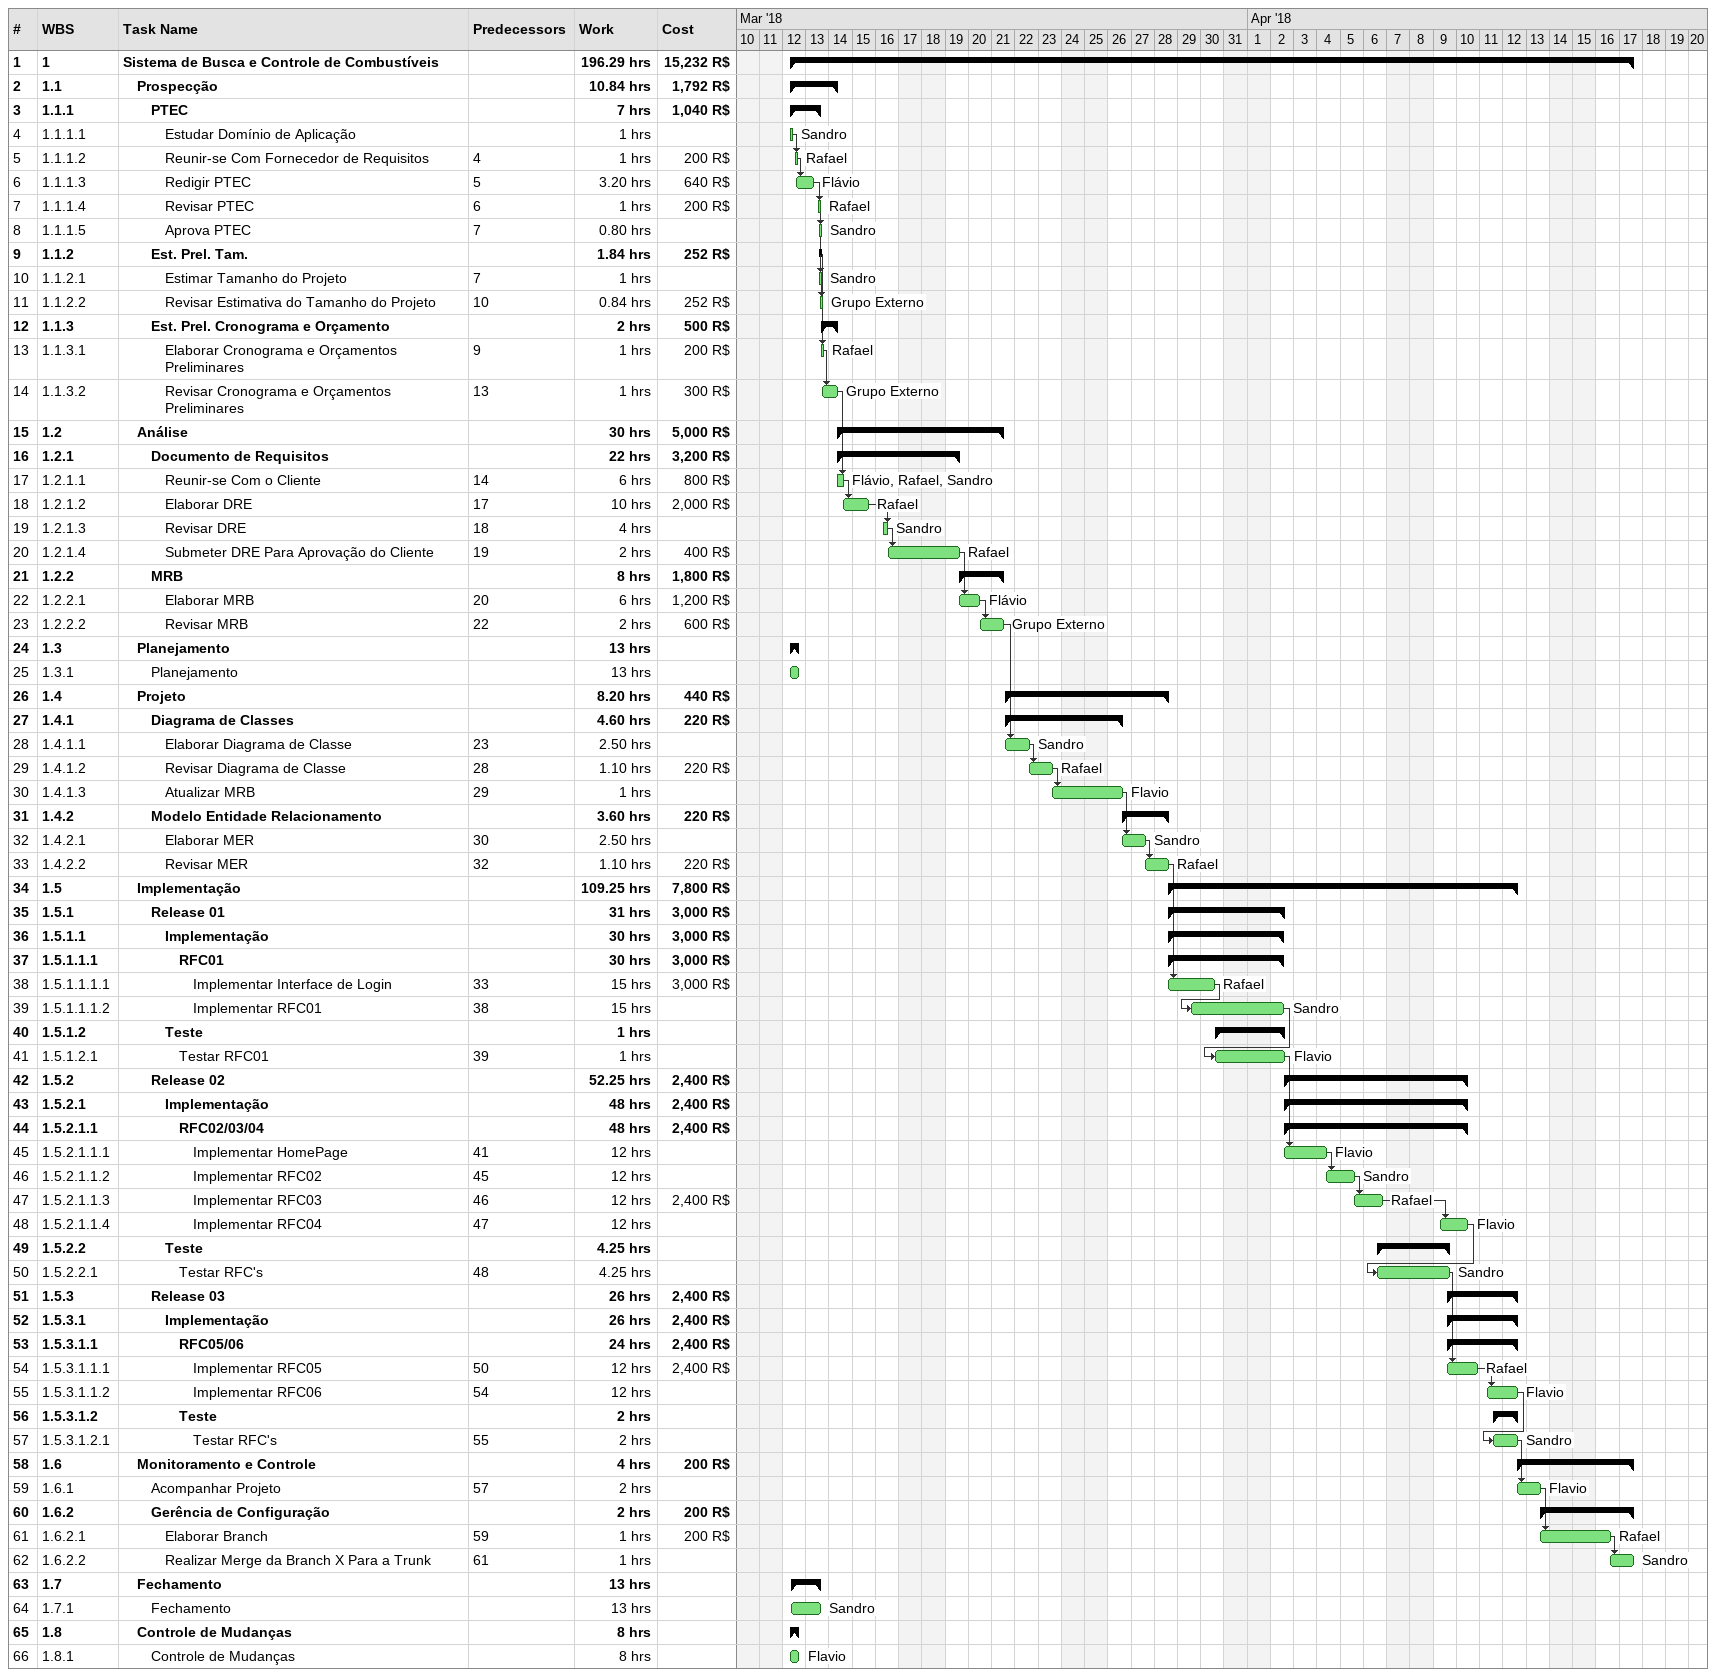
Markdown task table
| ID | WBS | Task | Start | Finish | Predecessors | Resources | Work (h) | Cost (R$) |
|---|---|---|---|---|---|---|---|---|
| 1 | 1 | **Sistema de Busca e Controle de Combustíveis** | 2018-03-12 | 2018-04-17 |  |  | 196.29 | 15232 |
| 2 | 1.1 | **Prospecção** | 2018-03-12 | 2018-03-14 |  |  | 10.84 | 1792 |
| 3 | 1.1.1 | **PTEC** | 2018-03-12 | 2018-03-13 |  |  | 7 | 1040 |
| 4 | 1.1.1.1 | Estudar Domínio de Aplicação | 2018-03-12 | 2018-03-12 |  | Sandro | 1 |  |
| 5 | 1.1.1.2 | Reunir-se Com Fornecedor de Requisitos | 2018-03-12 | 2018-03-12 | 4 | Rafael | 1 | 200 |
| 6 | 1.1.1.3 | Redigir PTEC | 2018-03-12 | 2018-03-13 | 5 | Flávio | 3.20 | 640 |
| 7 | 1.1.1.4 | Revisar PTEC | 2018-03-13 | 2018-03-13 | 6 | Rafael | 1 | 200 |
| 8 | 1.1.1.5 | Aprova PTEC | 2018-03-13 | 2018-03-13 | 7 | Sandro | 0.80 |  |
| 9 | 1.1.2 | **Est. Prel. Tam.** | 2018-03-13 | 2018-03-13 |  |  | 1.84 | 252 |
| 10 | 1.1.2.1 | Estimar Tamanho do Projeto | 2018-03-13 | 2018-03-13 | 7 | Sandro | 1 |  |
| 11 | 1.1.2.2 | Revisar Estimativa do Tamanho do Projeto | 2018-03-13 | 2018-03-13 | 10 | Grupo Externo | 0.84 | 252 |
| 12 | 1.1.3 | **Est. Prel. Cronograma e Orçamento** | 2018-03-13 | 2018-03-14 |  |  | 2 | 500 |
| 13 | 1.1.3.1 | Elaborar Cronograma e Orçamentos Preliminares | 2018-03-13 | 2018-03-13 | 9 | Rafael | 1 | 200 |
| 14 | 1.1.3.2 | Revisar Cronograma e Orçamentos Preliminares | 2018-03-13 | 2018-03-14 | 13 | Grupo Externo | 1 | 300 |
| 15 | 1.2 | **Análise** | 2018-03-14 | 2018-03-21 |  |  | 30 | 5000 |
| 16 | 1.2.1 | **Documento de Requisitos** | 2018-03-14 | 2018-03-19 |  |  | 22 | 3200 |
| 17 | 1.2.1.1 | Reunir-se Com o Cliente | 2018-03-14 | 2018-03-14 | 14 | Flávio, Rafael, Sandro | 6 | 800 |
| 18 | 1.2.1.2 | Elaborar DRE | 2018-03-14 | 2018-03-15 | 17 | Rafael | 10 | 2000 |
| 19 | 1.2.1.3 | Revisar DRE | 2018-03-16 | 2018-03-16 | 18 | Sandro | 4 |  |
| 20 | 1.2.1.4 | Submeter DRE Para Aprovação do Cliente | 2018-03-16 | 2018-03-19 | 19 | Rafael | 2 | 400 |
| 21 | 1.2.2 | **MRB** | 2018-03-19 | 2018-03-21 |  |  | 8 | 1800 |
| 22 | 1.2.2.1 | Elaborar MRB | 2018-03-19 | 2018-03-20 | 20 | Flávio | 6 | 1200 |
| 23 | 1.2.2.2 | Revisar MRB | 2018-03-20 | 2018-03-21 | 22 | Grupo Externo | 2 | 600 |
| 24 | 1.3 | **Planejamento** | 2018-03-12 | 2018-03-12 |  |  | 13 |  |
| 25 | 1.3.1 | Planejamento | 2018-03-12 | 2018-03-12 |  |  | 13 |  |
| 26 | 1.4 | **Projeto** | 2018-03-21 | 2018-03-28 |  |  | 8.20 | 440 |
| 27 | 1.4.1 | **Diagrama de Classes** | 2018-03-21 | 2018-03-26 |  |  | 4.60 | 220 |
| 28 | 1.4.1.1 | Elaborar Diagrama de Classe | 2018-03-21 | 2018-03-22 | 23 | Sandro | 2.50 |  |
| 29 | 1.4.1.2 | Revisar Diagrama de Classe | 2018-03-22 | 2018-03-23 | 28 | Rafael | 1.10 | 220 |
| 30 | 1.4.1.3 | Atualizar MRB | 2018-03-23 | 2018-03-26 | 29 | Flavio | 1 |  |
| 31 | 1.4.2 | **Modelo Entidade Relacionamento** | 2018-03-26 | 2018-03-28 |  |  | 3.60 | 220 |
| 32 | 1.4.2.1 | Elaborar MER | 2018-03-26 | 2018-03-27 | 30 | Sandro | 2.50 |  |
| 33 | 1.4.2.2 | Revisar MER | 2018-03-27 | 2018-03-28 | 32 | Rafael | 1.10 | 220 |
| 34 | 1.5 | **Implementação** | 2018-03-28 | 2018-04-12 |  |  | 109.25 | 7800 |
| 35 | 1.5.1 | **Release 01** | 2018-03-28 | 2018-04-02 |  |  | 31 | 3000 |
| 36 | 1.5.1.1 | **Implementação** | 2018-03-28 | 2018-04-02 |  |  | 30 | 3000 |
| 37 | 1.5.1.1.1 | **RFC01** | 2018-03-28 | 2018-04-02 |  |  | 30 | 3000 |
| 38 | 1.5.1.1.1.1 | Implementar Interface de Login | 2018-03-28 | 2018-03-30 | 33 | Rafael | 15 | 3000 |
| 39 | 1.5.1.1.1.2 | Implementar RFC01 | 2018-03-29 | 2018-04-02 | 38 | Sandro | 15 |  |
| 40 | 1.5.1.2 | **Teste** | 2018-03-30 | 2018-04-02 |  |  | 1 |  |
| 41 | 1.5.1.2.1 | Testar RFC01 | 2018-03-30 | 2018-04-02 | 39 | Flavio | 1 |  |
| 42 | 1.5.2 | **Release 02** | 2018-04-02 | 2018-04-10 |  |  | 52.25 | 2400 |
| 43 | 1.5.2.1 | **Implementação** | 2018-04-02 | 2018-04-10 |  |  | 48 | 2400 |
| 44 | 1.5.2.1.1 | **RFC02/03/04** | 2018-04-02 | 2018-04-10 |  |  | 48 | 2400 |
| 45 | 1.5.2.1.1.1 | Implementar HomePage | 2018-04-02 | 2018-04-04 | 41 | Flavio | 12 |  |
| 46 | 1.5.2.1.1.2 | Implementar RFC02 | 2018-04-04 | 2018-04-05 | 45 | Sandro | 12 |  |
| 47 | 1.5.2.1.1.3 | Implementar RFC03 | 2018-04-05 | 2018-04-06 | 46 | Rafael | 12 | 2400 |
| 48 | 1.5.2.1.1.4 | Implementar RFC04 | 2018-04-09 | 2018-04-10 | 47 | Flavio | 12 |  |
| 49 | 1.5.2.2 | **Teste** | 2018-04-06 | 2018-04-09 |  |  | 4.25 |  |
| 50 | 1.5.2.2.1 | Testar RFC's | 2018-04-06 | 2018-04-09 | 48 | Sandro | 4.25 |  |
| 51 | 1.5.3 | **Release 03** | 2018-04-09 | 2018-04-12 |  |  | 26 | 2400 |
| 52 | 1.5.3.1 | **Implementação** | 2018-04-09 | 2018-04-12 |  |  | 26 | 2400 |
| 53 | 1.5.3.1.1 | **RFC05/06** | 2018-04-09 | 2018-04-12 |  |  | 24 | 2400 |
| 54 | 1.5.3.1.1.1 | Implementar RFC05 | 2018-04-09 | 2018-04-10 | 50 | Rafael | 12 | 2400 |
| 55 | 1.5.3.1.1.2 | Implementar RFC06 | 2018-04-11 | 2018-04-12 | 54 | Flavio | 12 |  |
| 56 | 1.5.3.1.2 | **Teste** | 2018-04-11 | 2018-04-12 |  |  | 2 |  |
| 57 | 1.5.3.1.2.1 | Testar RFC's | 2018-04-11 | 2018-04-12 | 55 | Sandro | 2 |  |
| 58 | 1.6 | **Monitoramento e Controle** | 2018-04-12 | 2018-04-17 |  |  | 4 | 200 |
| 59 | 1.6.1 | Acompanhar Projeto | 2018-04-12 | 2018-04-13 | 57 | Flavio | 2 |  |
| 60 | 1.6.2 | **Gerência de Configuração** | 2018-04-13 | 2018-04-17 |  |  | 2 | 200 |
| 61 | 1.6.2.1 | Elaborar Branch | 2018-04-13 | 2018-04-16 | 59 | Rafael | 1 | 200 |
| 62 | 1.6.2.2 | Realizar Merge da Branch X Para a Trunk | 2018-04-16 | 2018-04-17 | 61 | Sandro | 1 |  |
| 63 | 1.7 | **Fechamento** | 2018-03-12 | 2018-03-13 |  |  | 13 |  |
| 64 | 1.7.1 | Fechamento | 2018-03-12 | 2018-03-13 |  | Sandro | 13 |  |
| 65 | 1.8 | **Controle de Mudanças** | 2018-03-12 | 2018-03-12 |  |  | 8 |  |
| 66 | 1.8.1 | Controle de Mudanças | 2018-03-12 | 2018-03-12 |  | Flavio | 8 |  |
